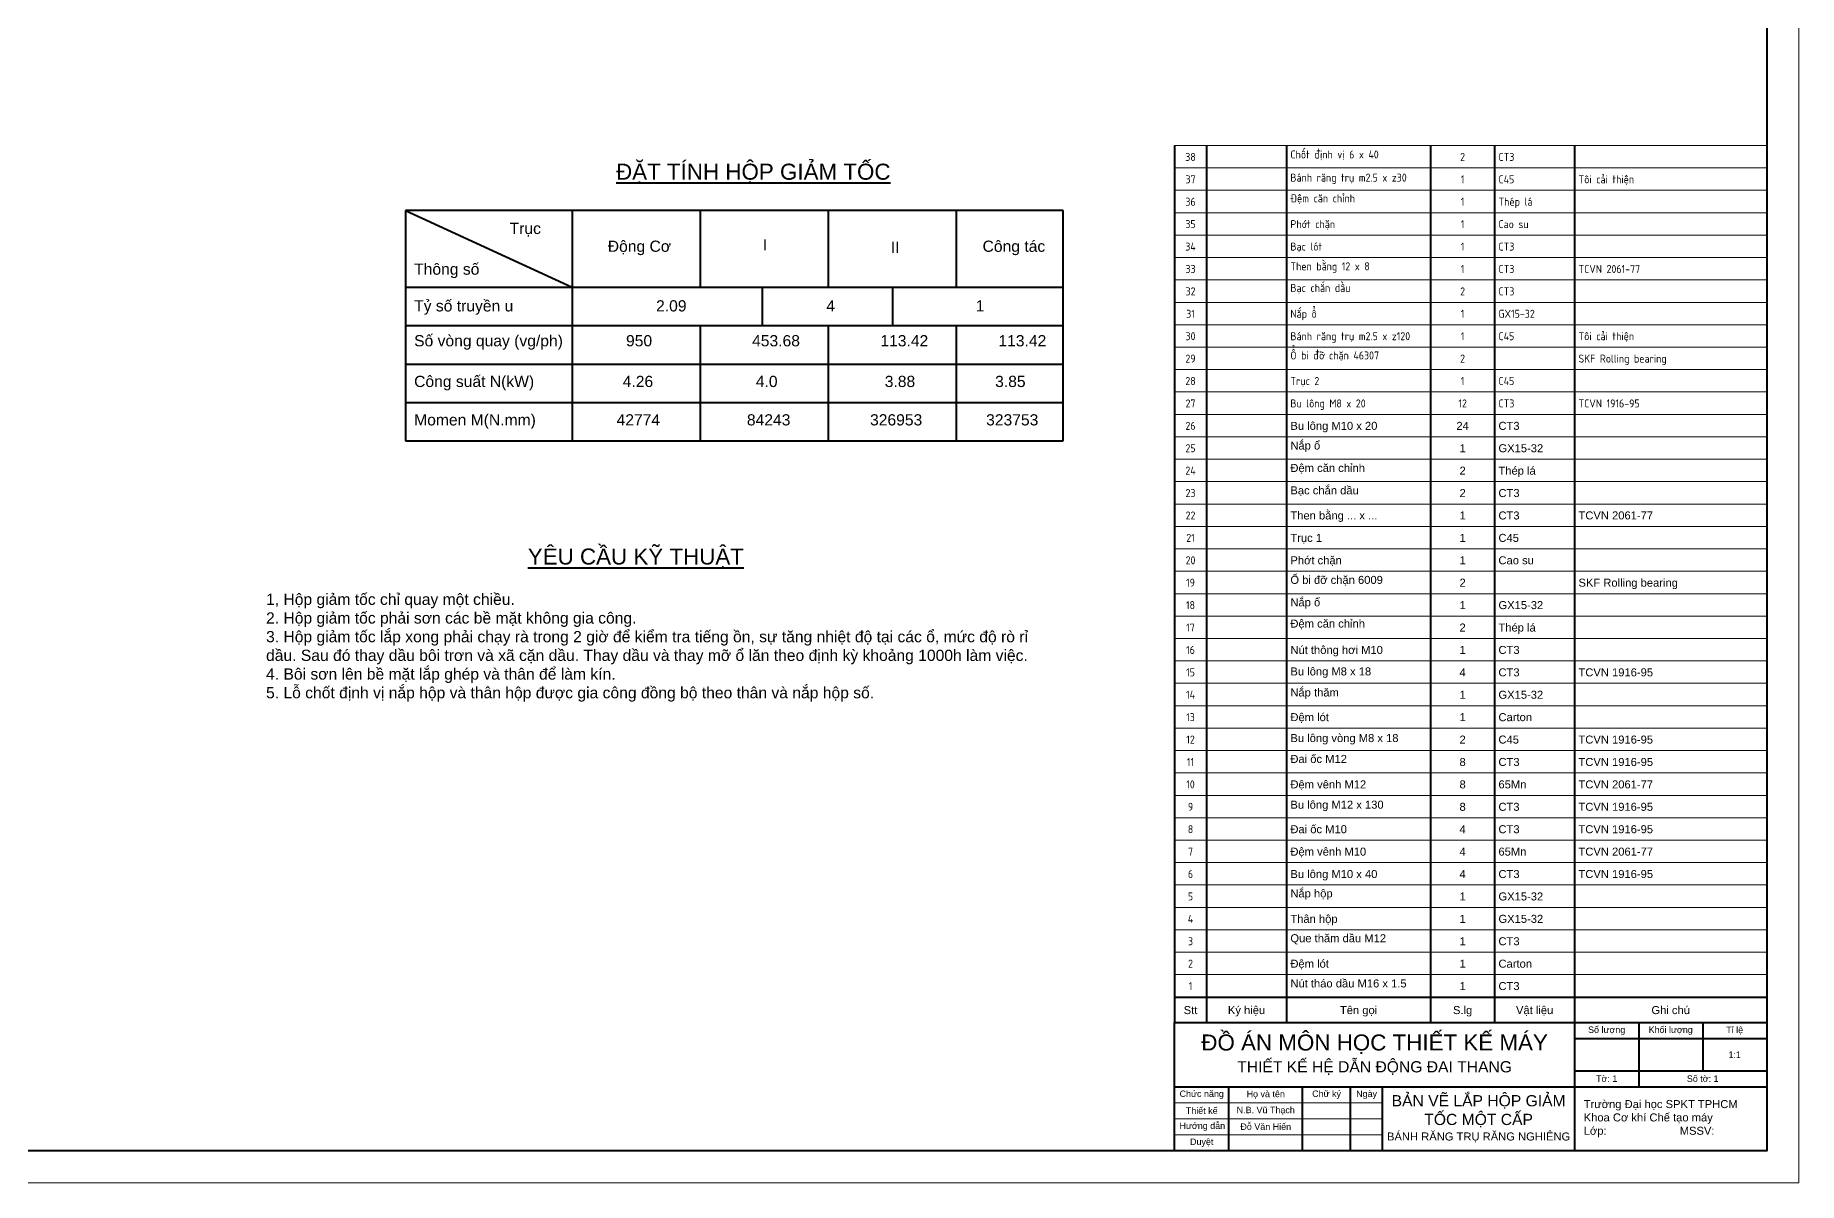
# Model space of a CAD drawing. Header units: millimetres. Extents: x 8200 to 9389, y 625 to 13172.
# Drawn here: x 8838 to 9389, y 12331 to 12689 of the extents above; entities that cross this region are included whole.
import ezdxf

# ---------------------------------------------------------------- set-up
doc = ezdxf.new("R2010")
doc.units = ezdxf.units.MM
doc.layers.add('manh', color=3, linetype='Continuous', lineweight=13)
doc.layers.add('net dam', color=7, linetype='Continuous', lineweight=40)
doc.styles.get("Standard").update_dxf_attribs({"font": 'ISOCP.SHX'})

msp = doc.modelspace()

# ---------------------------------------------------------------- linework, layer by layer
at = {"color": 7, "linetype": 'Continuous'}
for p, q in [((9378.54, 12380.619), (9378.54, 12654.619)), ((9378.54, 12380.619), (9378.54, 12654.091)), ((9193.54, 12380.619), (9378.54, 12380.619)), ((9193.54, 12380.619), (9378.54, 12380.619))]:
    msp.add_line(p, q, dxfattribs=at)
at = {"layer": 'manh'}
for p, q in [((9193.54, 12654.619), (9378.54, 12654.619)), ((9193.54, 12647.619), (9378.54, 12647.619)), ((9193.54, 12640.619), (9378.54, 12640.619)), ((9193.54, 12633.619), (9378.54, 12633.619)), ((9193.54, 12626.619), (9378.54, 12626.619)), ((9193.54, 12619.619), (9378.54, 12619.619)), ((9193.54, 12612.619), (9378.54, 12612.619)), ((9193.54, 12605.619), (9378.54, 12605.619)), ((9193.54, 12598.619), (9378.54, 12598.619)), ((9193.54, 12591.619), (9378.54, 12591.619)), ((9193.54, 12584.619), (9378.54, 12584.619)), ((9193.54, 12577.619), (9378.54, 12577.619)), ((9193.54, 12570.619), (9378.54, 12570.619)), ((9193.54, 12563.619), (9378.54, 12563.619)), ((9193.54, 12556.619), (9378.54, 12556.619)), ((9193.54, 12549.619), (9378.54, 12549.619)), ((9193.54, 12542.619), (9378.54, 12542.619)), ((9193.54, 12535.619), (9378.54, 12535.619)), ((9193.54, 12528.619), (9378.54, 12528.619)), ((9193.54, 12521.619), (9378.54, 12521.619)), ((9193.54, 12514.619), (9378.54, 12514.619)), ((9193.54, 12507.619), (9378.54, 12507.619)), ((9193.54, 12500.619), (9378.54, 12500.619)), ((9193.54, 12493.619), (9378.54, 12493.619)), ((9193.54, 12486.619), (9378.54, 12486.619)), ((9193.54, 12479.619), (9378.54, 12479.619)), ((9193.54, 12472.619), (9378.54, 12472.619)), ((9193.54, 12465.619), (9378.54, 12465.619)), ((9193.54, 12458.619), (9378.54, 12458.619)), ((9193.54, 12451.619), (9378.54, 12451.619)), ((9193.54, 12444.619), (9378.54, 12444.619)), ((9193.54, 12437.619), (9378.54, 12437.619)), ((9193.54, 12430.619), (9378.54, 12430.619)), ((9193.54, 12423.619), (9378.54, 12423.619)), ((9193.54, 12416.619), (9378.54, 12416.619)), ((9193.54, 12409.619), (9378.54, 12409.619)), ((9193.54, 12402.619), (9378.54, 12402.619)), ((9193.54, 12395.619), (9378.54, 12395.619)), ((9193.54, 12355.619), (9258.54, 12355.619)), ((9193.54, 12350.619), (9258.54, 12350.619)), ((9193.54, 12345.619), (9258.54, 12345.619))]:
    msp.add_line(p, q, dxfattribs=at)
msp.add_lwpolyline([(8199.54, 12330.619), (8199.54, 13171.619), (9388.54, 13171.619), (9388.54, 12330.619), (8199.54, 12330.619)], close=True, dxfattribs=at)
at = {"layer": 'net dam'}
for p, q in [((9193.54, 12654.619), (9193.54, 12380.619)), ((9203.54, 12654.619), (9203.54, 12380.619)), ((9228.54, 12654.619), (9228.54, 12380.619)), ((9273.54, 12654.619), (9273.54, 12380.619)), ((9318.54, 12654.619), (9318.54, 12380.619)), ((8953.34, 12634.338), (9005.341, 12610.338)), ((9158.722, 12634.338), (8953.34, 12634.338)), ((8953.34, 12634.338), (8953.34, 12562.338)), ((9005.341, 12634.338), (9005.341, 12562.338)), ((9045.341, 12634.338), (9045.341, 12610.338)), ((9085.341, 12634.338), (9085.341, 12610.338)), ((9125.341, 12634.338), (9125.341, 12610.338)), ((9158.722, 12562.338), (9158.722, 12634.338)), ((8953.34, 12610.338), (9158.722, 12610.338)), ((9064.772, 12610.338), (9064.772, 12598.338)), ((9105.48, 12610.338), (9105.48, 12598.338)), ((8953.34, 12598.338), (9158.722, 12598.338)), ((9045.341, 12598.338), (9045.341, 12562.338)), ((9085.341, 12598.338), (9085.341, 12562.338)), ((9125.341, 12598.338), (9125.341, 12562.338)), ((8953.34, 12586.338), (9158.722, 12586.338)), ((8953.34, 12574.338), (9158.722, 12574.338)), ((8953.34, 12562.338), (9158.722, 12562.338)), ((9193.54, 12388.619), (9378.54, 12388.619)), ((9193.54, 12340.619), (9193.54, 12380.619)), ((9193.54, 12380.619), (9378.54, 12380.619)), ((9318.54, 12380.619), (9318.54, 12340.619)), ((9338.54, 12380.619), (9338.54, 12360.619)), ((9358.54, 12380.619), (9358.54, 12365.619)), ((9318.54, 12375.619), (9378.54, 12375.619)), ((9318.54, 12365.619), (9378.54, 12365.619)), ((9378.54, 12365.619), (9378.54, 12340.619)), ((9193.54, 12360.619), (9378.54, 12360.619)), ((9210.54, 12340.619), (9210.54, 12360.619)), ((9233.54, 12340.619), (9233.54, 12360.619)), ((9248.54, 12340.619), (9248.54, 12360.619)), ((9258.54, 12340.619), (9258.54, 12360.619)), ((9378.54, 12340.619), (9193.54, 12340.619))]:
    msp.add_line(p, q, dxfattribs=at)
msp.add_lwpolyline([(8209.54, 12340.619), (8209.54, 13161.619), (9378.54, 13161.619), (9378.54, 12340.619)], close=True, dxfattribs=at)
msp.add_lwpolyline([(9293.54, 12654.619), (9293.54, 12647.619), (9293.54, 12640.619), (9293.54, 12633.619), (9293.54, 12626.619), (9293.54, 12619.619), (9293.54, 12612.619), (9293.54, 12605.619), (9293.54, 12598.619), (9293.54, 12591.619), (9293.54, 12584.619), (9293.54, 12577.619), (9293.54, 12570.619), (9293.54, 12563.619), (9293.54, 12556.619), (9293.54, 12549.619), (9293.54, 12542.619), (9293.54, 12535.619), (9293.54, 12528.619), (9293.54, 12521.619), (9293.54, 12514.619), (9293.54, 12507.619), (9293.54, 12500.619), (9293.54, 12493.619), (9293.54, 12486.619), (9293.54, 12479.619), (9293.54, 12472.619), (9293.54, 12465.619), (9293.54, 12458.619), (9293.54, 12451.619), (9293.54, 12444.619), (9293.54, 12437.619), (9293.54, 12430.619), (9293.54, 12423.619), (9293.54, 12416.619), (9293.54, 12409.619), (9293.54, 12402.619), (9293.54, 12395.619), (9293.54, 12388.619), (9293.54, 12380.619)], dxfattribs=at)

# ---------------------------------------------------------------- texts
at = {"color": 3, "char_height": 2.5}
for s, insert, width, attachment_point in [('38', (9198.54, 12652.294), 7.6, 2), ('Chốt định vị 6 x 40', (9229.74, 12653.049), 42.6, 1), ('2', (9283.54, 12652.294), 17.6, 2), ('CT3', (9294.74, 12652.294), 22.6, 1), ('37', (9198.54, 12645.294), 7.6, 2), ('Bánh răng trụ m2.5 x z30', (9229.74, 12645.825), 42.6, 1), ('1', (9283.54, 12645.294), 17.6, 2), ('C45', (9294.74, 12645.294), 22.6, 1), ('Tôi cải thiện', (9319.74, 12645.294), 57.6, 1), ('36', (9198.54, 12638.294), 7.6, 2), ('Đệm căn chỉnh', (9229.74, 12639.355), 42.6, 1), ('1', (9283.54, 12638.294), 17.6, 2), ('Thép lá', (9294.74, 12638.294), 22.6, 1), ('35', (9198.54, 12631.294), 7.6, 2), ('Phớt chặn', (9229.74, 12631.294), 42.6, 1), ('1', (9283.54, 12631.294), 17.6, 2), ('Cao su', (9294.74, 12631.294), 22.6, 1), ('34', (9198.54, 12624.294), 7.6, 2), ('Bạc lót', (9229.74, 12624.294), 42.6, 1), ('1', (9283.54, 12624.294), 17.6, 2), ('CT3', (9294.74, 12624.294), 22.6, 1), ('33', (9198.54, 12617.294), 7.6, 2), ('Then bằng 12 x 8', (9229.74, 12618.118), 42.6, 1), ('1', (9283.54, 12617.294), 17.6, 2), ('CT3', (9294.74, 12617.294), 22.6, 1), ('TCVN 2061-77', (9319.74, 12617.294), 57.6, 1), ('32', (9198.54, 12610.294), 7.6, 2), ('Bạc chắn dầu', (9229.74, 12611.353), 42.6, 1), ('2', (9283.54, 12610.294), 17.6, 2), ('CT3', (9294.74, 12610.294), 22.6, 1), ('Nắp ổ', (9229.74, 12603.294), 42.6, 1), ('31', (9198.54, 12603.294), 7.6, 2), ('1', (9283.54, 12603.294), 17.6, 2), ('GX15-32', (9294.74, 12603.294), 22.6, 1), ('30', (9198.54, 12596.294), 7.6, 2), ('Bánh răng trụ m2.5 x z120', (9229.74, 12596.294), 42.6, 1), ('1', (9283.54, 12596.294), 17.6, 2), ('C45', (9294.74, 12596.294), 22.6, 1), ('Tôi cải thiện', (9319.74, 12596.294), 57.6, 1), ('29', (9198.54, 12589.294), 7.6, 2), ('Ổ bi đỡ chặn 46307', (9229.74, 12590.286), 42.6, 1), ('2', (9283.54, 12589.294), 17.6, 2), ('SKF Rolling bearing', (9319.74, 12589.294), 57.6, 1), ('28', (9198.54, 12582.294), 7.6, 2), ('Trục 2', (9229.74, 12582.294), 42.6, 1), ('1', (9283.54, 12582.294), 17.6, 2), ('C45', (9294.74, 12582.294), 22.6, 1), ('27', (9198.54, 12575.294), 7.6, 2), ('Bu lông M8 x 20', (9229.74, 12575.294), 42.6, 1), ('12', (9283.54, 12575.294), 17.6, 2), ('CT3', (9294.74, 12575.294), 22.6, 1), ('TCVN 1916-95', (9319.74, 12575.294), 57.6, 1), ('26', (9198.54, 12568.294), 7.6, 2), ('{\\f@Arial Unicode MS|b0|i0|c0|p34;Bu lông M10 x 20}', (9229.74, 12568.294), 42.6, 1), ('{\\f@Arial Unicode MS|b0|i0|c0|p34;24}', (9283.54, 12568.294), 17.6, 2), ('{\\f@Arial Unicode MS|b0|i0|c0|p34;CT3}', (9294.74, 12568.294), 22.6, 1), ('25', (9198.54, 12561.294), 7.6, 2), ('{\\f@Arial Unicode MS|b0|i0|c0|p34;Nắp ổ}', (9229.74, 12562.139), 42.6, 1), ('{\\f@Arial Unicode MS|b0|i0|c0|p34;1}', (9283.54, 12561.294), 17.6, 2), ('{\\f@Arial Unicode MS|b0|i0|c0|p34;GX15-32}', (9294.74, 12561.294), 22.6, 1), ('{\\f@Arial Unicode MS|b0|i0|c0|p34;Đệm căn chỉnh}', (9229.74, 12555.139), 42.6, 1), ('24', (9198.54, 12554.294), 7.6, 2), ('{\\f@Arial Unicode MS|b0|i0|c0|p34;2}', (9283.54, 12554.294), 17.6, 2), ('{\\f@Arial Unicode MS|b0|i0|c0|p34;Thép lá}', (9294.74, 12554.294), 22.6, 1), ('23', (9198.54, 12547.294), 7.6, 2), ('{\\f@Arial Unicode MS|b0|i0|c0|p34;Bạc chắn dầu}', (9229.74, 12548.139), 42.6, 1), ('{\\f@Arial Unicode MS|b0|i0|c0|p34;2}', (9283.54, 12547.294), 17.6, 2), ('{\\f@Arial Unicode MS|b0|i0|c0|p34;CT3}', (9294.74, 12547.294), 22.6, 1), ('22', (9198.54, 12540.294), 7.6, 2), ('{\\f@Arial Unicode MS|b0|i0|c0|p34;Then bằng ... x ...}', (9229.74, 12540.294), 42.6, 1), ('{\\f@Arial Unicode MS|b0|i0|c0|p34;1}', (9283.54, 12540.294), 17.6, 2), ('{\\f@Arial Unicode MS|b0|i0|c0|p34;CT3}', (9294.74, 12540.294), 22.6, 1), ('{\\f@Arial Unicode MS|b0|i0|c0|p34;TCVN 2061-77}', (9319.74, 12540.315), 57.6, 1), ('21', (9198.54, 12533.294), 7.6, 2), ('{\\f@Arial Unicode MS|b0|i0|c0|p34;Trục 1}', (9229.74, 12533.294), 42.6, 1), ('{\\f@Arial Unicode MS|b0|i0|c0|p34;1}', (9283.54, 12533.294), 17.6, 2), ('{\\f@Arial Unicode MS|b0|i0|c0|p34;C45}', (9294.74, 12533.294), 22.6, 1), ('20', (9198.54, 12526.294), 7.6, 2), ('{\\f@Arial Unicode MS|b0|i0|c0|p34;Phớt chặn}', (9229.74, 12526.294), 42.6, 1), ('{\\f@Arial Unicode MS|b0|i0|c0|p34;1}', (9283.54, 12526.294), 17.6, 2), ('{\\f@Arial Unicode MS|b0|i0|c0|p34;Cao su}', (9294.74, 12526.294), 22.6, 1), ('19', (9198.54, 12519.294), 7.6, 2), ('{\\f@Arial Unicode MS|b0|i0|c0|p34;Ổ bi đỡ chặn 6009}', (9229.74, 12520.172), 42.6, 1), ('{\\f@Arial Unicode MS|b0|i0|c0|p34;2}', (9283.54, 12519.294), 17.6, 2), ('{\\f@Arial Unicode MS|b0|i0|c0|p34;SKF Rolling bearing}', (9319.74, 12519.294), 57.6, 1), ('18', (9198.54, 12512.294), 7.6, 2), ('{\\f@Arial Unicode MS|b0|i0|c0|p34;Nắp ổ}', (9229.74, 12513.173), 42.6, 1), ('{\\f@Arial Unicode MS|b0|i0|c0|p34;1}', (9283.54, 12512.294), 17.6, 2), ('{\\f@Arial Unicode MS|b0|i0|c0|p34;GX15-32}', (9294.74, 12512.294), 22.6, 1), ('17', (9198.54, 12505.294), 7.6, 2), ('{\\f@Arial Unicode MS|b0|i0|c0|p34;Đệm căn chỉnh}', (9229.74, 12506.525), 42.6, 1), ('{\\f@Arial Unicode MS|b0|i0|c0|p34;2}', (9283.54, 12505.294), 17.6, 2), ('{\\f@Arial Unicode MS|b0|i0|c0|p34;Thép lá}', (9294.74, 12505.294), 22.6, 1), ('16', (9198.54, 12498.294), 7.6, 2), ('{\\f@Arial Unicode MS|b0|i0|c0|p34;Nút thông hơi M10}', (9229.74, 12498.294), 42.6, 1), ('{\\f@Arial Unicode MS|b0|i0|c0|p34;1}', (9283.54, 12498.294), 17.6, 2), ('{\\f@Arial Unicode MS|b0|i0|c0|p34;CT3}', (9294.74, 12498.294), 22.6, 1), ('15', (9198.54, 12491.294), 7.6, 2), ('{\\f@Arial Unicode MS|b0|i0|c0|p34;Bu lông M8 x 18}', (9229.74, 12491.579), 42.6, 1), ('{\\f@Arial Unicode MS|b0|i0|c0|p34;4}', (9283.54, 12491.294), 17.6, 2), ('{\\f@Arial Unicode MS|b0|i0|c0|p34;CT3}', (9294.74, 12491.294), 22.6, 1), ('{\\f@Arial Unicode MS|b0|i0|c0|p34;TCVN 1916-95}', (9319.74, 12491.294), 57.6, 1), ('14', (9198.54, 12484.294), 7.6, 2), ('{\\f@Arial Unicode MS|b0|i0|c0|p34;Nắp thăm}', (9229.74, 12485.007), 42.6, 1), ('{\\f@Arial Unicode MS|b0|i0|c0|p34;1}', (9283.54, 12484.294), 17.6, 2), ('{\\f@Arial Unicode MS|b0|i0|c0|p34;GX15-32}', (9294.74, 12484.294), 22.6, 1), ('13', (9198.54, 12477.294), 7.6, 2), ('{\\f@Arial Unicode MS|b0|i0|c0|p34;Đệm lót}', (9229.74, 12477.294), 42.6, 1), ('{\\f@Arial Unicode MS|b0|i0|c0|p34;1}', (9283.54, 12477.294), 17.6, 2), ('{\\f@Arial Unicode MS|b0|i0|c0|p34;Carton}', (9294.74, 12477.294), 22.6, 1), ('12', (9198.54, 12470.294), 7.6, 2), ('{\\f@Arial Unicode MS|b0|i0|c0|p34;Bu lông vòng M8 x 18}', (9229.74, 12470.768), 42.6, 1), ('{\\f@Arial Unicode MS|b0|i0|c0|p34;2}', (9283.54, 12470.294), 17.6, 2), ('{\\f@Arial Unicode MS|b0|i0|c0|p34;C45}', (9294.74, 12470.294), 22.6, 1), ('{\\f@Arial Unicode MS|b0|i0|c0|p34;TCVN 1916-95}', (9319.74, 12470.294), 57.6, 1), ('11', (9198.54, 12463.294), 7.6, 2), ('{\\f@Arial Unicode MS|b0|i0|c0|p34;Đai ốc M12}', (9229.74, 12464.243), 42.6, 1), ('{\\f@Arial Unicode MS|b0|i0|c0|p34;8}', (9283.54, 12463.294), 17.6, 2), ('{\\f@Arial Unicode MS|b0|i0|c0|p34;CT3}', (9294.74, 12463.294), 22.6, 1), ('{\\f@Arial Unicode MS|b0|i0|c0|p34;TCVN 1916-95}', (9319.74, 12463.294), 57.6, 1), ('10', (9198.54, 12456.294), 7.6, 2), ('{\\f@Arial Unicode MS|b0|i0|c0|p34;Đệm vênh M12}', (9229.74, 12456.294), 42.6, 1), ('{\\f@Arial Unicode MS|b0|i0|c0|p34;8}', (9283.54, 12456.294), 17.6, 2), ('{\\f@Arial Unicode MS|b0|i0|c0|p34;65Mn}', (9294.74, 12456.294), 22.6, 1), ('{\\f@Arial Unicode MS|b0|i0|c0|p34;TCVN 2061-77}', (9319.74, 12456.294), 57.6, 1), ('{\\f@Arial Unicode MS|b0|i0|c0|p34;Bu lông M12 x 130}', (9229.74, 12449.958), 42.6, 1), ('9', (9198.54, 12449.294), 7.6, 2), ('{\\f@Arial Unicode MS|b0|i0|c0|p34;8}', (9283.54, 12449.294), 17.6, 2), ('{\\f@Arial Unicode MS|b0|i0|c0|p34;CT3}', (9294.74, 12449.294), 22.6, 1), ('{\\f@Arial Unicode MS|b0|i0|c0|p34;TCVN 1916-95}', (9319.74, 12449.294), 57.6, 1), ('8', (9198.54, 12442.294), 7.6, 2), ('{\\f@Arial Unicode MS|b0|i0|c0|p34;Đai ốc M10}', (9229.74, 12442.294), 42.6, 1), ('{\\f@Arial Unicode MS|b0|i0|c0|p34;4}', (9283.54, 12442.294), 17.6, 2), ('{\\f@Arial Unicode MS|b0|i0|c0|p34;CT3}', (9294.74, 12442.294), 22.6, 1), ('{\\f@Arial Unicode MS|b0|i0|c0|p34;TCVN 1916-95}', (9319.74, 12442.294), 57.6, 1), ('7', (9198.54, 12435.294), 7.6, 2), ('{\\f@Arial Unicode MS|b0|i0|c0|p34;Đệm vênh M10}', (9229.74, 12435.294), 42.6, 1), ('{\\f@Arial Unicode MS|b0|i0|c0|p34;4}', (9283.54, 12435.294), 17.6, 2), ('{\\f@Arial Unicode MS|b0|i0|c0|p34;65Mn}', (9294.74, 12435.294), 22.6, 1), ('{\\f@Arial Unicode MS|b0|i0|c0|p34;TCVN 2061-77}', (9319.74, 12435.294), 57.6, 1), ('6', (9198.54, 12428.294), 7.6, 2), ('{\\f@Arial Unicode MS|b0|i0|c0|p34;Bu lông M10 x 40}', (9229.74, 12428.294), 42.6, 1), ('{\\f@Arial Unicode MS|b0|i0|c0|p34;4}', (9283.54, 12428.294), 17.6, 2), ('{\\f@Arial Unicode MS|b0|i0|c0|p34;CT3}', (9294.74, 12428.294), 22.6, 1), ('{\\f@Arial Unicode MS|b0|i0|c0|p34;TCVN 1916-95}', (9319.74, 12428.294), 57.6, 1), ('{\\f@Arial Unicode MS|b0|i0|c0|p34;Nắp hộp}', (9229.74, 12422.243), 42.6, 1), ('5', (9198.54, 12421.294), 7.6, 2), ('{\\f@Arial Unicode MS|b0|i0|c0|p34;1}', (9283.54, 12421.294), 17.6, 2), ('{\\f@Arial Unicode MS|b0|i0|c0|p34;GX15-32}', (9294.74, 12421.294), 22.6, 1), ('4', (9198.54, 12414.294), 7.6, 2), ('{\\f@Arial Unicode MS|b0|i0|c0|p34;Thân hộp}', (9229.74, 12414.294), 42.6, 1), ('{\\f@Arial Unicode MS|b0|i0|c0|p34;1}', (9283.54, 12414.294), 17.6, 2), ('{\\f@Arial Unicode MS|b0|i0|c0|p34;GX15-32}', (9294.74, 12414.294), 22.6, 1), ('3', (9198.54, 12407.294), 7.6, 2), ('{\\f@Arial Unicode MS|b0|i0|c0|p34;Que thăm dầu M12}', (9229.74, 12408.242), 42.6, 1), ('{\\f@Arial Unicode MS|b0|i0|c0|p34;1}', (9283.54, 12407.294), 17.6, 2), ('{\\f@Arial Unicode MS|b0|i0|c0|p34;CT3}', (9294.74, 12407.294), 22.6, 1), ('2', (9198.54, 12400.294), 7.6, 2), ('{\\f@Arial Unicode MS|b0|i0|c0|p34;Đệm lót}', (9229.74, 12400.294), 42.6, 1), ('{\\f@Arial Unicode MS|b0|i0|c0|p34;1}', (9283.54, 12400.294), 17.6, 2), ('{\\f@Arial Unicode MS|b0|i0|c0|p34;Carton}', (9294.74, 12400.294), 22.6, 1), ('1', (9198.54, 12393.294), 7.6, 2), ('{\\f@Arial Unicode MS|b0|i0|c0|p34;Nút tháo dầu M16 x 1.5}', (9229.74, 12394.123), 42.6, 1), ('{\\f@Arial Unicode MS|b0|i0|c0|p34;1}', (9283.54, 12393.294), 17.6, 2), ('{\\f@Arial Unicode MS|b0|i0|c0|p34;CT3}', (9294.74, 12393.294), 22.6, 1)]:
    msp.add_mtext(s, dxfattribs=dict(at, insert=insert, width=width, attachment_point=attachment_point))
at = {"color": 3, "char_height": 2.5, "attachment_point": 2}
for s, insert in [('{\\f@Arial Unicode MS|b0|i0|c0|p34;Stt}', (9198.54, 12385.794)), ('{\\f@Arial Unicode MS|b0|i0|c0|p34;Ký hiệu}', (9216.04, 12385.794)), ('{\\f@Arial Unicode MS|b0|i0|c0|p34;Tên gọi}', (9251.04, 12385.794)), ('{\\f@Arial Unicode MS|b0|i0|c0|p34;S.lg}', (9283.54, 12385.794)), ('{\\f@Arial Unicode MS|b0|i0|c0|p34;Vật liệu}', (9306.04, 12385.794)), ('{\\f@Arial Unicode MS|b0|i0|c0|p34;Ghi chú}', (9348.54, 12385.794))]:
    msp.add_mtext(s, dxfattribs=dict(at, insert=insert))
at = {"char_height": 3.5, "attachment_point": 5}
for s, width, insert in [('{\\f@Arial Unicode MS|b0|i0|c0|p34;\\H1.42857x;ĐỒ ÁN MÔN HỌC THIẾT KẾ MÁY\\P\\H0.7x;THIẾT KẾ HỆ DẪN ĐỘNG ĐAI THANG}', 125, (9256.04, 12370.619)), ('{\\f@Arial Unicode MS|b0|i0|c0|p34;BẢN VẼ LẮP HỘP GIẢM TỐC MỘT CẤP\\P\\H0.71429x;BÁNH RĂNG TRỤ RĂNG NGHIÊNG}', 60, (9288.54, 12350.619))]:
    msp.add_mtext_dynamic_manual_height_columns(s, width=width, gutter_width=1, heights=[0], dxfattribs=dict(at, insert=insert))
at = {"layer": 'net dam', "char_height": 5, "attachment_point": 1}
for s, insert in [('{\\f@Arial Unicode MS|b0|i0|c0|p34;\\LĐẶT TÍNH HỘP GIẢM TỐC}', (9019.075, 12648.929)), ('{\\f@Arial Unicode MS|b0|i0|c0|p34;\\LYÊU CẦU KỸ THUẬT}', (8991.505, 12528.727))]:
    msp.add_mtext_dynamic_manual_height_columns(s, width=110.27861, gutter_width=12.5, heights=[0], dxfattribs=dict(at, insert=insert))
at = {"layer": 'net dam'}
for s, insert, char_height, width, attachment_point in [('{\\f@Arial Unicode MS|b0|i0|c0|p34;Trục}', (8985.83, 12630.456), 3.5, 16.81906, 1), ('{\\f@Arial Unicode MS|b0|i0|c0|p34;Động Cơ}', (9016.496, 12624.896), 3.5, 21.81845, 1), ('{\\f@Arial Unicode MS|b0|i0|c0|p34;I}', (9064.937, 12625.352), 3.5, 16.81906, 1), ('{\\f@Arial Unicode MS|b0|i0|c0|p34;II}', (9104.918, 12624.558), 3.5, 16.81906, 1), ('{\\f@Arial Unicode MS|b0|i0|c0|p34;Công tác}', (9133.582, 12624.896), 3.5, 21.81845, 1), ('{\\f@Arial Unicode MS|b0|i0|c0|p34;Thông số}', (8956.005, 12617.749), 3.5, 22.11441, 1), ('{\\f@Arial Unicode MS|b0|i0|c0|p34;Tỷ số truyền u}', (8956.005, 12606.275), 3.5, 33.58392, 1), ('{\\f@Arial Unicode MS|b0|i0|c0|p34;2.09}', (9031.584, 12606.275), 3.5, 33.58392, 1), ('{\\f@Arial Unicode MS|b0|i0|c0|p34;4}', (9084.767, 12606.275), 3.5, 33.58392, 1), ('{\\f@Arial Unicode MS|b0|i0|c0|p34;1}', (9131.435, 12606.275), 3.5, 33.58392, 1), ('{\\f@Arial Unicode MS|b0|i0|c0|p34;Số vòng quay (vg/ph)}', (8956.005, 12595.378), 3.5, 50.30974, 1), ('{\\f@Arial Unicode MS|b0|i0|c0|p34;950}', (9022.199, 12595.378), 3.5, 50.30974, 1), ('{\\f@Arial Unicode MS|b0|i0|c0|p34;453.68}', (9061.58, 12595.378), 3.5, 50.30974, 1), ('{\\f@Arial Unicode MS|b0|i0|c0|p34;113.42}', (9101.657, 12595.378), 3.5, 50.30974, 1), ('{\\f@Arial Unicode MS|b0|i0|c0|p34;113.42}', (9138.536, 12595.378), 3.5, 50.30974, 1), ('{\\f@Arial Unicode MS|b0|i0|c0|p34;Công suất N(kW) }', (8956.005, 12582.668), 3.5, 40.15338, 1), ('{\\f@Arial Unicode MS|b0|i0|c0|p34;4.26}', (9021.167, 12582.668), 3.5, 40.15338, 1), ('{\\f@Arial Unicode MS|b0|i0|c0|p34;4.0}', (9062.739, 12582.668), 3.5, 40.15338, 1), ('{\\f@Arial Unicode MS|b0|i0|c0|p34;3.88}', (9103.022, 12582.668), 3.5, 40.15338, 1), ('{\\f@Arial Unicode MS|b0|i0|c0|p34;3.85}', (9137.504, 12582.668), 3.5, 40.15338, 1), ('{\\f@Arial Unicode MS|b0|i0|c0|p34;Momen M(N.mm)}', (8956.005, 12570.668), 3.5, 40.15338, 1), ('{\\f@Arial Unicode MS|b0|i0|c0|p34;42774}', (9019.246, 12570.668), 3.5, 40.15338, 1), ('{\\f@Arial Unicode MS|b0|i0|c0|p34;84243}', (9059.951, 12570.668), 3.5, 40.15338, 1), ('{\\f@Arial Unicode MS|b0|i0|c0|p34;326953}', (9098.427, 12570.668), 3.5, 40.15338, 1), ('{\\f@Arial Unicode MS|b0|i0|c0|p34;323753}', (9134.69, 12570.668), 3.5, 40.15338, 1), ('{\\f@Arial Unicode MS|b0|i0|c0|p34;Số lượng}', (9328.54, 12378.119), 2, 20, 5), ('{\\f@Arial Unicode MS|b0|i0|c0|p34;Khối lượng}', (9348.54, 12378.119), 2, 20, 5), ('{\\f@Arial Unicode MS|b0|i0|c0|p34;Tỉ lệ}', (9368.54, 12378.119), 2, 20, 5), ('{\\f@Arial Unicode MS|b0|i0|c0|p34;1:1}', (9368.54, 12370.619), 2, 20, 5), ('{\\f@Arial Unicode MS|b0|i0|c0|p34;Tờ: 1}', (9328.54, 12363.119), 2, 20, 5), ('{\\f@Arial Unicode MS|b0|i0|c0|p34;Số tờ: 1}', (9358.54, 12363.119), 2, 40, 5), ('{\\f@Arial Unicode MS|b0|i0|c0|p34;Chức năng}', (9202.04, 12358.119), 2, 17, 5), ('{\\f@Arial Unicode MS|b0|i0|c0|p34;Họ và tên}', (9222.04, 12358.119), 2, 23, 5), ('{\\f@Arial Unicode MS|b0|i0|c0|p34;Chữ ký}', (9241.04, 12358.119), 2, 15, 5), ('{\\f@Arial Unicode MS|b0|i0|c0|p34;Ngày}', (9253.54, 12358.119), 2, 10, 5), ('\\pxql;{\\f@Arial Unicode MS|b0|i0|c0|p34;Trường Đại học SPKT TPHCM \\PKhoa Cơ khí Chế tạo máy\\PLớp: ^I^I^IMSSV:}', (9348.106, 12350.64), 2.5, 53.48638, 5), ('{\\f@Arial Unicode MS|b0|i0|c0|p34;Thiết kế}', (9202.04, 12353.119), 2, 17, 5), ('{\\f@Arial Unicode MS|b0|i0|c0|p34;N.B. Vũ Thạch}', (9222.04, 12353.119), 2, 32.09023, 5), ('{\\f@Arial Unicode MS|b0|i1|c0|p34; \\f@Arial Unicode MS|b0|i0|c0|p34; Hướng dẫn}', (9193.54, 12348.119), 2, 17, 4), ('{\\f@Arial Unicode MS|b0|i0|c0|p34;Đỗ Văn Hiến}', (9222.04, 12348.119), 2, 32.09023, 5), ('{\\f@Arial Unicode MS|b0|i0|c0|p34;Duyệt}', (9202.04, 12343.119), 2, 17, 5)]:
    msp.add_mtext(s, dxfattribs=dict(at, insert=insert, char_height=char_height, width=width, attachment_point=attachment_point))
at = {"layer": 'net dam', "lineweight": 9, "insert": (8909.743, 12514.614), "char_height": 3.5, "attachment_point": 1}
msp.add_mtext_dynamic_manual_height_columns('{\\f@Arial Unicode MS|b0|i0|c0|p34;1, Hộp giảm tốc chỉ quay một chiều.\\P2. Hộp giảm tốc phải sơn các bề mặt không gia công.\\P3. Hộp giảm tốc lắp xong phải chạy rà trong 2 giờ để kiểm tra tiếng ồn, sự tăng nhiệt độ tại các ổ, mức độ rò rỉ dầu. Sau đó thay dầu bôi trơn và xã cặn dầu. Thay dầu và thay mỡ ổ lăn theo định kỳ khoảng 1000h làm việc.\\P4. Bôi sơn lên bề mặt lắp ghép và thân để làm kín.\\P5. Lỗ chốt định vị nắp hộp và thân hộp được gia công đồng bộ theo thân và nắp hộp số.}', width=248.04251, gutter_width=1, heights=[68.393], dxfattribs=at)

doc.saveas('drawing.dxf')
